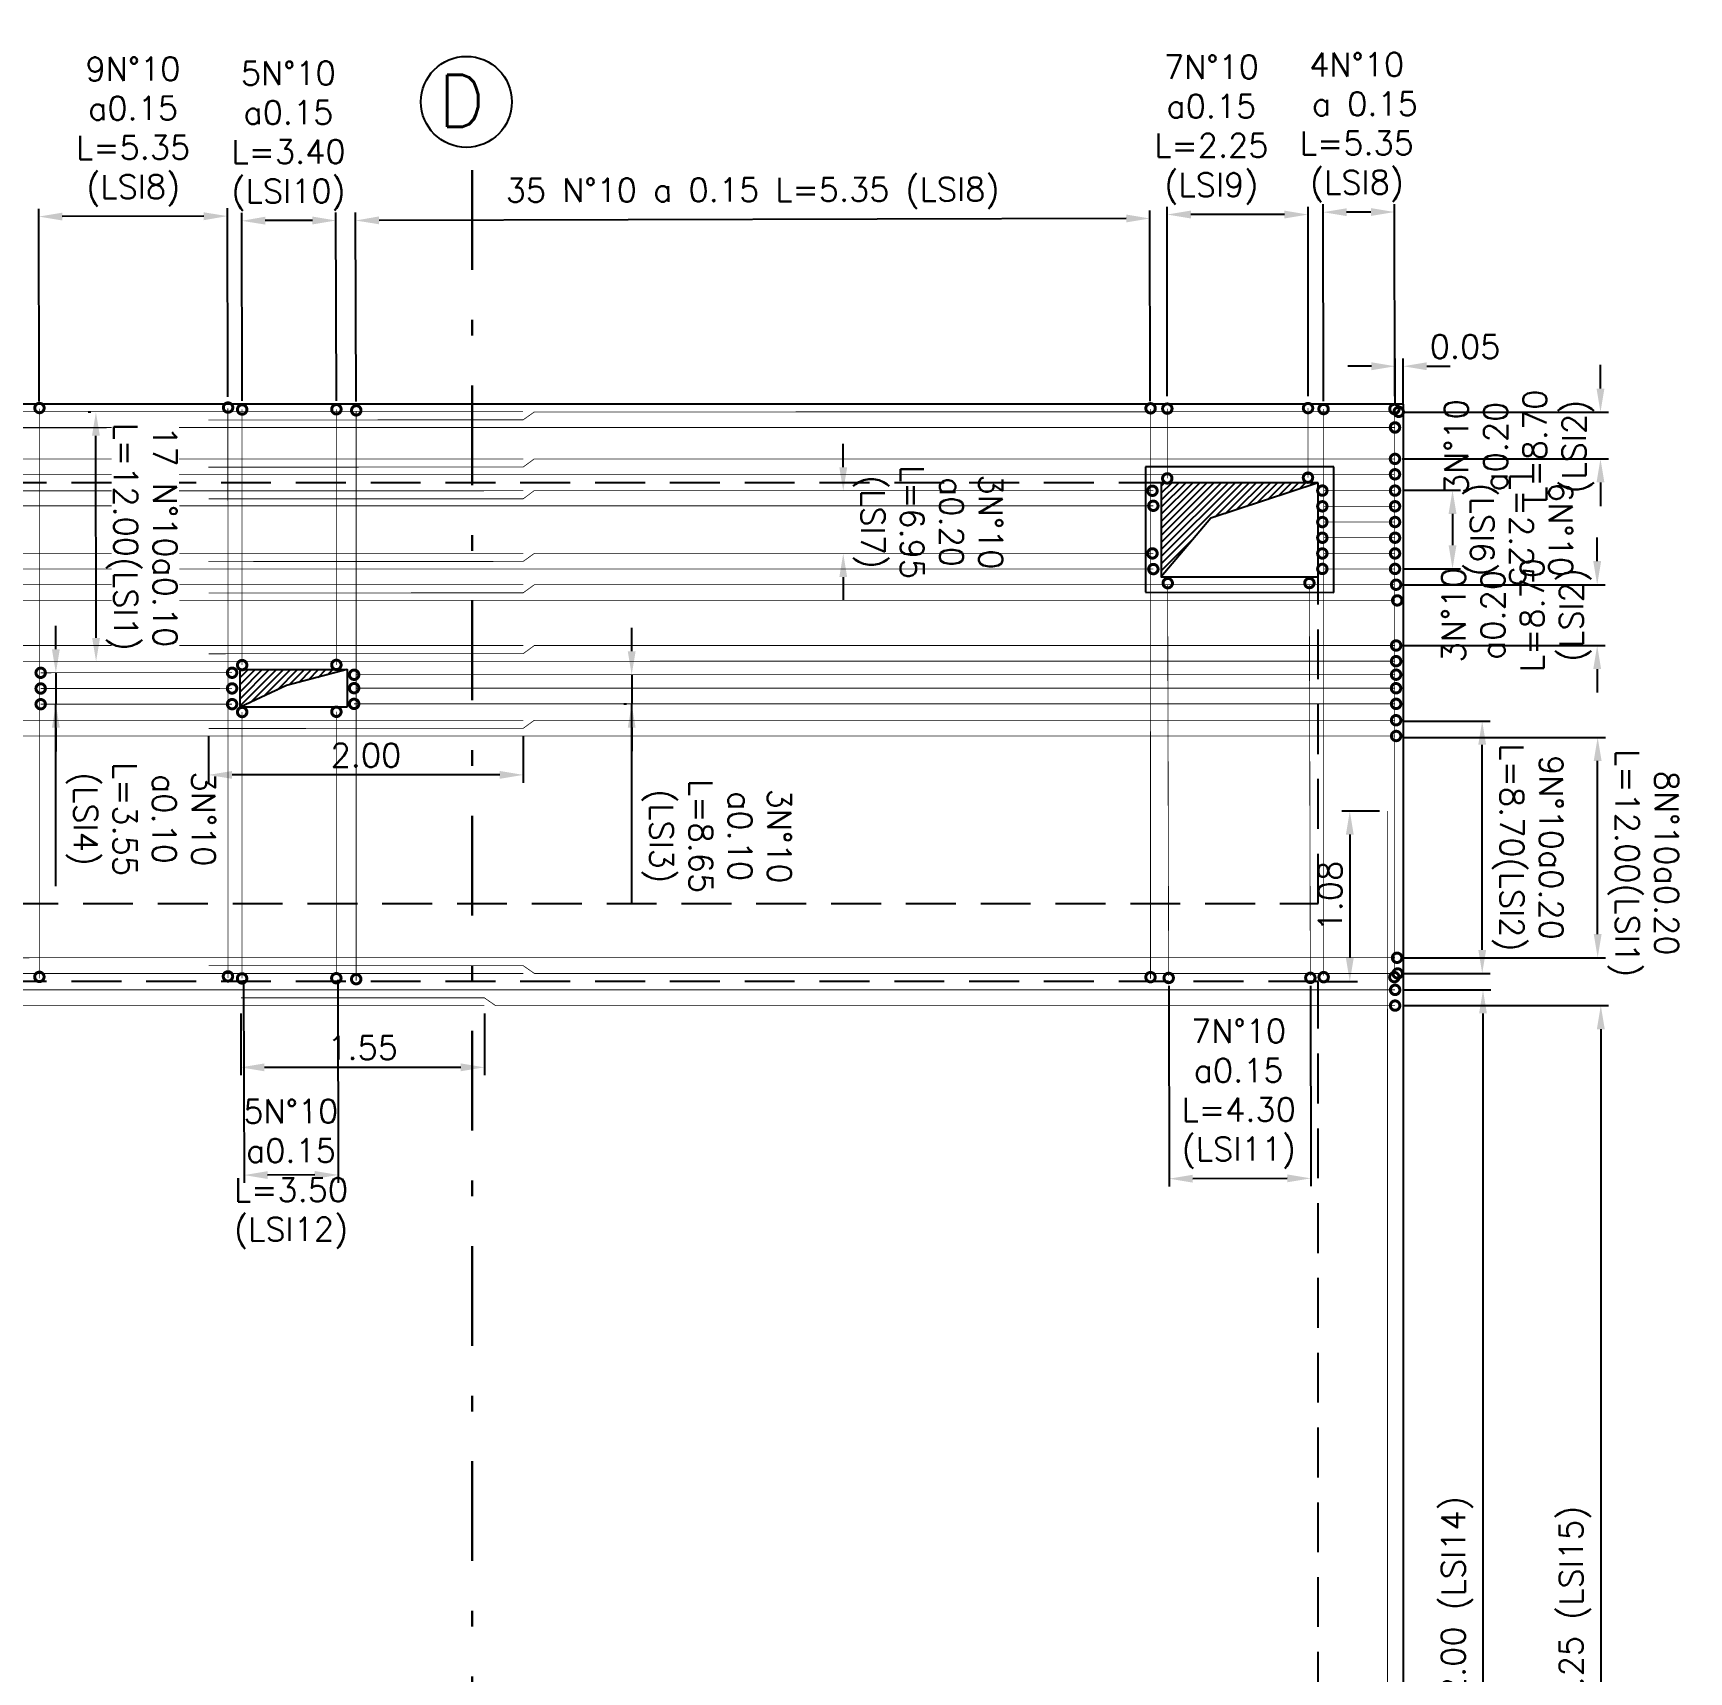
# Model space of a CAD drawing. Header units: metres. Extents: x 1080594 to 1081411, y 976871 to 977162.
# Drawn here: x 1081007.19 to 1081017.73, y 977039.94 to 977050.37 of the extents above; entities that cross this region are included whole.
import ezdxf

# ---------------------------------------------------------------- set-up
doc = ezdxf.new("R2010")
doc.units = ezdxf.units.M
doc.header["$LTSCALE"] = 25.4
for name, pattern in [('DASHDOT', [1, 0.5, -0.25, 0, -0.25]), ('DASHED2', [0.375, 0.25, -0.125]), ('HIDDEN', [0.375, 0.25, -0.125])]:
    doc.linetypes.add(name, pattern=pattern)
for name, color, linetype in [('CIRCULOCONTRAP', 130, 'Continuous'), ('CONTRAPESO', 3, 'Continuous'), ('DIMCONTRAPESO', 1, 'Continuous'), ('PROY', 9, 'HIDDEN'), ('PROYECC', 251, 'HIDDEN'), ('R175COTR', 7, 'Continuous'), ('REF', 6, 'Continuous'), ('REF H', 6, 'Continuous')]:
    doc.layers.add(name, color=color, linetype=linetype)
doc.layers.add('COTA', color=1, linetype='Continuous', lineweight=30)
doc.layers.add('EJECONTRAPESO', color=41, linetype='DASHDOT', lineweight=30)
doc.styles.add('romans', font='romans.shx')
doc.dimstyles.new('Copy 75', dxfattribs={"dimtxt": 0.15, "dimasz": 0.15, "dimexe": 0.05, "dimexo": 0.05, "dimgap": 0.05, "dimtad": 1, "dimzin": 0, "dimdsep": 46, "dimtxsty": 'romans', "dimcen": 0.002, "dimclrd": 1, "dimclre": 1, "dimclrt": 3, "dimadec": 4, "dimazin": 0, "dimtfac": 1, "dimtofl": 0, "dimtmove": 1, "dimatfit": 3, "dimfxl": 1, "dimtolj": 1, "dimtzin": 0, "dimarcsym": 1})

# ---------------------------------------------------------------- blocks, each defined once
blk = doc.blocks.new('*D1448')
at = {"layer": 'Defpoints', "color": 0, "transparency": 16777216}
for p in [(1081015.872, 977044.18), (1081015.864, 977034.668), (1081017.172, 977034.668)]:
    blk.add_point(p, dxfattribs=at)
at = {"layer": 'DIMCONTRAPESO', "color": 1, "lineweight": -2, "transparency": 16777216}
for p, q in [((1081015.922, 977044.18), (1081017.222, 977044.18)), ((1081017.172, 977044.03), (1081017.172, 977034.818)), ((1081015.914, 977034.668), (1081017.222, 977034.668))]:
    blk.add_line(p, q, dxfattribs=at)
at = {"layer": 'DIMCONTRAPESO', "color": 1, "transparency": 16777216}
for points in [[(1081017.147, 977044.03), (1081017.197, 977044.03), (1081017.172, 977044.18)], [(1081017.147, 977034.818), (1081017.197, 977034.818), (1081017.172, 977034.668)]]:
    blk.add_solid(points, dxfattribs=at)
at = {"layer": 'DIMCONTRAPESO', "color": 3, "transparency": 16777216, "insert": (1081017.008, 977039.424), "char_height": 0.15, "attachment_point": 5, "rotation": 90, "style": 'romans'}
blk.add_mtext('\\A1;33 N°8 a 0.30 L=8.25 (LSI15)', dxfattribs=at)
blk = doc.blocks.new('*D1578')
at = {"layer": 'Defpoints', "color": 0, "transparency": 16777216}
for p in [(1081015.862, 977044.28), (1081015.864, 977034.559), (1081016.422, 977034.559)]:
    blk.add_point(p, dxfattribs=at)
at = {"layer": 'DIMCONTRAPESO', "color": 1, "lineweight": -2, "transparency": 16777216}
for p, q in [((1081015.912, 977044.28), (1081016.472, 977044.28)), ((1081016.422, 977044.13), (1081016.422, 977034.709)), ((1081015.914, 977034.559), (1081016.472, 977034.559))]:
    blk.add_line(p, q, dxfattribs=at)
at = {"layer": 'DIMCONTRAPESO', "color": 1, "transparency": 16777216}
for points in [[(1081016.397, 977044.13), (1081016.447, 977044.13), (1081016.422, 977044.28)], [(1081016.397, 977034.709), (1081016.447, 977034.709), (1081016.422, 977034.559)]]:
    blk.add_solid(points, dxfattribs=at)
at = {"layer": 'DIMCONTRAPESO', "color": 3, "transparency": 16777216, "insert": (1081016.258, 977039.42), "char_height": 0.15, "attachment_point": 5, "rotation": 90, "style": 'romans'}
blk.add_mtext('\\A1;34 N°8 a 0.30 L=12.00 (LSI14)', dxfattribs=at)
blk = doc.blocks.new('*D1489')
at = {"layer": 'Defpoints', "color": 0, "transparency": 16777216}
for p in [(1081015.914, 977048.251), (1081015.862, 977047.961), (1081015.914, 977047.961)]:
    blk.add_point(p, dxfattribs=at)
at = {"layer": 'DIMCONTRAPESO', "color": 1, "lineweight": -2, "transparency": 16777216}
for p, q in [((1081015.712, 977048.251), (1081015.562, 977048.251)), ((1081015.862, 977048.011), (1081015.862, 977048.301)), ((1081015.914, 977048.011), (1081015.914, 977048.301)), ((1081016.064, 977048.251), (1081016.214, 977048.251))]:
    blk.add_line(p, q, dxfattribs=at)
at = {"layer": 'DIMCONTRAPESO', "color": 1, "transparency": 16777216}
for points in [[(1081015.712, 977048.276), (1081015.712, 977048.226), (1081015.862, 977048.251)], [(1081016.064, 977048.276), (1081016.064, 977048.226), (1081015.914, 977048.251)]]:
    blk.add_solid(points, dxfattribs=at)
at = {"layer": 'DIMCONTRAPESO', "color": 3, "transparency": 16777216, "insert": (1081016.308, 977048.376), "char_height": 0.15, "attachment_point": 5, "rotation": 0.0132, "style": 'romans'}
blk.add_mtext('\\A1;0.05', dxfattribs=at)
blk = doc.blocks.new('*D1490')
at = {"layer": 'Defpoints', "color": 0, "transparency": 16777216}
for p in [(1081015.862, 977045.887), (1081017.152, 977045.888), (1081015.862, 977044.485)]:
    blk.add_point(p, dxfattribs=at)
at = {"layer": 'DIMCONTRAPESO', "color": 1, "lineweight": -2, "transparency": 16777216}
for p, q in [((1081015.912, 977045.887), (1081017.202, 977045.888)), ((1081017.152, 977044.635), (1081017.152, 977045.738)), ((1081015.912, 977044.485), (1081017.202, 977044.485))]:
    blk.add_line(p, q, dxfattribs=at)
at = {"layer": 'DIMCONTRAPESO', "color": 1, "transparency": 16777216}
for points in [[(1081017.177, 977045.738), (1081017.127, 977045.738), (1081017.152, 977045.888)], [(1081017.177, 977044.635), (1081017.127, 977044.635), (1081017.152, 977044.485)]]:
    blk.add_solid(points, dxfattribs=at)
at = {"layer": 'DIMCONTRAPESO', "color": 3, "transparency": 16777216, "insert": (1081017.441, 977045.087), "char_height": 0.15, "attachment_point": 5, "rotation": 270.0132, "style": 'romans'}
blk.add_mtext('\\A1;8N°10a0.20\\PL=12.00(LSI1)', dxfattribs=at)
blk = doc.blocks.new('*D1491')
at = {"layer": 'Defpoints', "color": 0, "transparency": 16777216}
for p in [(1081015.862, 977047.461), (1081015.862, 977046.961), (1081016.228, 977046.961)]:
    blk.add_point(p, dxfattribs=at)
at = {"layer": 'DIMCONTRAPESO', "color": 1, "lineweight": -2, "transparency": 16777216}
for p, q in [((1081015.912, 977047.461), (1081016.278, 977047.461)), ((1081016.228, 977047.311), (1081016.228, 977047.111)), ((1081015.912, 977046.961), (1081016.278, 977046.961))]:
    blk.add_line(p, q, dxfattribs=at)
at = {"layer": 'DIMCONTRAPESO', "color": 1, "transparency": 16777216}
for points in [[(1081016.253, 977047.311), (1081016.203, 977047.311), (1081016.228, 977047.461)], [(1081016.253, 977047.111), (1081016.203, 977047.111), (1081016.228, 977046.961)]]:
    blk.add_solid(points, dxfattribs=at)
at = {"layer": 'DIMCONTRAPESO', "color": 3, "transparency": 16777216, "insert": (1081016.642, 977047.211), "char_height": 0.15, "attachment_point": 5, "rotation": 270.0132, "style": 'romans'}
blk.add_mtext('\\A1;6N°10\\PL=2.25\\P(LSI6)', dxfattribs=at)
blk = doc.blocks.new('*D1492')
at = {"layer": 'Defpoints', "color": 0, "transparency": 16777216}
for p in [(1081015.862, 977045.991), (1081016.417, 977045.991), (1081015.862, 977044.385)]:
    blk.add_point(p, dxfattribs=at)
at = {"layer": 'DIMCONTRAPESO', "color": 1, "lineweight": -2, "transparency": 16777216}
for p, q in [((1081015.912, 977045.991), (1081016.467, 977045.991)), ((1081016.417, 977044.535), (1081016.417, 977045.841)), ((1081015.912, 977044.385), (1081016.467, 977044.385))]:
    blk.add_line(p, q, dxfattribs=at)
at = {"layer": 'DIMCONTRAPESO', "color": 1, "transparency": 16777216}
for points in [[(1081016.442, 977045.841), (1081016.392, 977045.841), (1081016.417, 977045.991)], [(1081016.442, 977044.535), (1081016.392, 977044.535), (1081016.417, 977044.385)]]:
    blk.add_solid(points, dxfattribs=at)
at = {"layer": 'DIMCONTRAPESO', "color": 3, "transparency": 16777216, "insert": (1081016.706, 977045.187), "char_height": 0.15, "attachment_point": 5, "rotation": 270.0132, "style": 'romans'}
blk.add_mtext('\\A1;9N°10a0.20\\PL=8.70(LSI2)', dxfattribs=at)
blk = doc.blocks.new('*D1493')
at = {"layer": 'Defpoints', "color": 0, "transparency": 16777216}
for p in [(1081012.349, 977047.458), (1081012.349, 977047.059), (1081012.35, 977047.059)]:
    blk.add_point(p, dxfattribs=at)
at = {"layer": 'DIMCONTRAPESO', "color": 1, "lineweight": -2, "transparency": 16777216}
for p, q in [((1081012.349, 977047.608), (1081012.349, 977047.758)), ((1081012.3, 977047.059), (1081012.299, 977047.059)), ((1081012.349, 977046.909), (1081012.349, 977046.759))]:
    blk.add_line(p, q, dxfattribs=at)
at = {"layer": 'DIMCONTRAPESO', "color": 1, "transparency": 16777216}
for points in [[(1081012.374, 977047.608), (1081012.324, 977047.608), (1081012.349, 977047.458)], [(1081012.374, 977046.909), (1081012.324, 977046.909), (1081012.349, 977047.059)]]:
    blk.add_solid(points, dxfattribs=at)
at = {"layer": 'DIMCONTRAPESO', "color": 3, "transparency": 16777216, "insert": (1081012.888, 977047.259), "char_height": 0.15, "attachment_point": 5, "rotation": 270.0132, "style": 'romans'}
blk.add_mtext('\\A1;3N°10\\Pa0.20\\PL=6.95\\P(LSI7)', dxfattribs=at)
blk = doc.blocks.new('*D1494')
at = {"layer": 'Defpoints', "color": 0, "transparency": 16777216}
for p in [(1081011.002, 977046.286), (1081011.002, 977046.1), (1081011.018, 977046.1)]:
    blk.add_point(p, dxfattribs=at)
at = {"layer": 'DIMCONTRAPESO', "color": 1, "lineweight": -2, "transparency": 16777216}
for p, q in [((1081011.002, 977046.436), (1081011.002, 977046.586)), ((1081011.002, 977046.286), (1081011.002, 977046.1)), ((1081010.968, 977046.1), (1081010.952, 977046.1)), ((1081011.003, 977044.83), (1081011.002, 977046.1)), ((1081011.002, 977045.95), (1081011.002, 977045.8))]:
    blk.add_line(p, q, dxfattribs=at)
at = {"layer": 'DIMCONTRAPESO', "color": 1, "transparency": 16777216}
for points in [[(1081011.027, 977046.436), (1081010.977, 977046.436), (1081011.002, 977046.286)], [(1081011.027, 977045.95), (1081010.977, 977045.95), (1081011.002, 977046.1)]]:
    blk.add_solid(points, dxfattribs=at)
at = {"layer": 'DIMCONTRAPESO', "color": 3, "transparency": 16777216, "insert": (1081011.542, 977045.259), "char_height": 0.15, "attachment_point": 5, "rotation": 270.0132, "style": 'romans'}
blk.add_mtext('\\A1;3N°10\\Pa0.10\\PL=8.65\\P(LSI3)', dxfattribs=at)
blk = doc.blocks.new('*D1498')
at = {"layer": 'Defpoints', "color": 0, "transparency": 16777216}
for p in [(1081009.244, 977049.179), (1081009.247, 977047.976), (1081014.304, 977047.979)]:
    blk.add_point(p, dxfattribs=at)
at = {"layer": 'DIMCONTRAPESO', "color": 1, "lineweight": -2, "transparency": 16777216}
for p, q in [((1081009.247, 977048.026), (1081009.244, 977049.229)), ((1081014.151, 977049.192), (1081009.394, 977049.18)), ((1081014.304, 977048.029), (1081014.301, 977049.242))]:
    blk.add_line(p, q, dxfattribs=at)
at = {"layer": 'DIMCONTRAPESO', "color": 1, "transparency": 16777216}
for points in [[(1081009.394, 977049.205), (1081009.394, 977049.155), (1081009.244, 977049.179)], [(1081014.151, 977049.217), (1081014.151, 977049.167), (1081014.301, 977049.192)]]:
    blk.add_solid(points, dxfattribs=at)
at = {"layer": 'DIMCONTRAPESO', "color": 3, "transparency": 16777216, "insert": (1081011.772, 977049.35), "char_height": 0.15, "attachment_point": 5, "rotation": 0.1468, "style": 'romans'}
blk.add_mtext('\\A1;35 N°10 a 0.15 L=5.35 (LSI8)', dxfattribs=at)
blk = doc.blocks.new('*D1499')
at = {"layer": 'Defpoints', "color": 0, "transparency": 16777216}
for p in [(1081007.227, 977049.204), (1081008.431, 977048.007), (1081007.23, 977047.976)]:
    blk.add_point(p, dxfattribs=at)
at = {"layer": 'DIMCONTRAPESO', "color": 1, "lineweight": -2, "transparency": 16777216}
for p, q in [((1081007.23, 977048.026), (1081007.227, 977049.254)), ((1081008.278, 977049.206), (1081007.377, 977049.204)), ((1081008.431, 977048.057), (1081008.428, 977049.257))]:
    blk.add_line(p, q, dxfattribs=at)
at = {"layer": 'DIMCONTRAPESO', "color": 1, "transparency": 16777216}
for points in [[(1081007.377, 977049.229), (1081007.377, 977049.179), (1081007.227, 977049.204)], [(1081008.278, 977049.231), (1081008.278, 977049.181), (1081008.428, 977049.207)]]:
    blk.add_solid(points, dxfattribs=at)
at = {"layer": 'DIMCONTRAPESO', "color": 3, "transparency": 16777216, "insert": (1081007.828, 977049.744), "char_height": 0.15, "attachment_point": 5, "rotation": 0.1468, "style": 'romans'}
blk.add_mtext('\\A1;9N°10\\Pa0.15\\PL=5.35\\P(LSI8)', dxfattribs=at)
blk = doc.blocks.new('*D1500')
at = {"layer": 'Defpoints', "color": 0, "transparency": 16777216}
for p in [(1081015.404, 977049.232), (1081015.862, 977048.01), (1081015.407, 977047.978)]:
    blk.add_point(p, dxfattribs=at)
at = {"layer": 'DIMCONTRAPESO', "color": 1, "lineweight": -2, "transparency": 16777216}
for p, q in [((1081015.407, 977048.028), (1081015.404, 977049.282)), ((1081015.861, 977048.06), (1081015.858, 977049.283)), ((1081015.708, 977049.233), (1081015.554, 977049.232))]:
    blk.add_line(p, q, dxfattribs=at)
at = {"layer": 'DIMCONTRAPESO', "color": 1, "transparency": 16777216}
for points in [[(1081015.554, 977049.257), (1081015.554, 977049.207), (1081015.404, 977049.232)], [(1081015.708, 977049.258), (1081015.709, 977049.208), (1081015.858, 977049.233)]]:
    blk.add_solid(points, dxfattribs=at)
at = {"layer": 'DIMCONTRAPESO', "color": 3, "transparency": 16777216, "insert": (1081015.619, 977049.772), "char_height": 0.15, "attachment_point": 5, "rotation": 0.1468, "style": 'romans'}
blk.add_mtext('\\A1;4N°10\\P a 0.15\\PL=5.35\\P(LSI8)', dxfattribs=at)
blk = doc.blocks.new('*D1501')
at = {"layer": 'Defpoints', "color": 0, "transparency": 16777216}
for p in [(1081008.519, 977049.177), (1081008.522, 977047.98), (1081009.122, 977047.981)]:
    blk.add_point(p, dxfattribs=at)
at = {"layer": 'DIMCONTRAPESO', "color": 1, "lineweight": -2, "transparency": 16777216}
for p, q in [((1081008.522, 977048.03), (1081008.519, 977049.227)), ((1081008.969, 977049.179), (1081008.669, 977049.178)), ((1081009.122, 977048.031), (1081009.119, 977049.229))]:
    blk.add_line(p, q, dxfattribs=at)
at = {"layer": 'DIMCONTRAPESO', "color": 1, "transparency": 16777216}
for points in [[(1081008.669, 977049.203), (1081008.669, 977049.153), (1081008.519, 977049.177)], [(1081008.969, 977049.204), (1081008.969, 977049.154), (1081009.119, 977049.179)]]:
    blk.add_solid(points, dxfattribs=at)
at = {"layer": 'DIMCONTRAPESO', "color": 3, "transparency": 16777216, "insert": (1081008.817, 977049.717), "char_height": 0.15, "attachment_point": 5, "rotation": 0.1468, "style": 'romans'}
blk.add_mtext('\\A1;5N°10\\Pa0.15\\PL=3.40\\P(LSI10)', dxfattribs=at)
blk = doc.blocks.new('*D1502')
at = {"layer": 'Defpoints', "color": 0, "transparency": 16777216}
for p in [(1081008.531, 977044.393), (1081009.131, 977044.395), (1081008.534, 977043.101)]:
    blk.add_point(p, dxfattribs=at)
at = {"layer": 'DIMCONTRAPESO', "color": 1, "lineweight": -2, "transparency": 16777216}
for p, q in [((1081008.531, 977044.343), (1081008.534, 977043.051)), ((1081009.131, 977044.345), (1081009.134, 977043.052)), ((1081008.984, 977043.102), (1081008.684, 977043.101))]:
    blk.add_line(p, q, dxfattribs=at)
at = {"layer": 'DIMCONTRAPESO', "color": 1, "transparency": 16777216}
for points in [[(1081008.684, 977043.126), (1081008.684, 977043.076), (1081008.534, 977043.101)], [(1081008.984, 977043.127), (1081008.984, 977043.077), (1081009.134, 977043.102)]]:
    blk.add_solid(points, dxfattribs=at)
at = {"layer": 'DIMCONTRAPESO', "color": 3, "transparency": 16777216, "insert": (1081008.833, 977043.107), "char_height": 0.15, "attachment_point": 5, "rotation": 0.1468, "style": 'romans'}
blk.add_mtext('\\A1;5N°10\\Pa0.15\\PL=3.50\\P(LSI12)', dxfattribs=at)
blk = doc.blocks.new('*D1503')
at = {"layer": 'Defpoints', "color": 0, "transparency": 16777216}
for p in [(1081014.421, 977044.356), (1081015.323, 977044.357), (1081014.424, 977043.078)]:
    blk.add_point(p, dxfattribs=at)
at = {"layer": 'DIMCONTRAPESO', "color": 1, "lineweight": -2, "transparency": 16777216}
for p, q in [((1081014.421, 977044.306), (1081014.424, 977043.028)), ((1081015.323, 977044.307), (1081015.326, 977043.03)), ((1081015.176, 977043.08), (1081014.574, 977043.078))]:
    blk.add_line(p, q, dxfattribs=at)
at = {"layer": 'DIMCONTRAPESO', "color": 1, "transparency": 16777216}
for points in [[(1081014.574, 977043.103), (1081014.574, 977043.053), (1081014.424, 977043.078)], [(1081015.176, 977043.105), (1081015.176, 977043.055), (1081015.326, 977043.08)]]:
    blk.add_solid(points, dxfattribs=at)
at = {"layer": 'DIMCONTRAPESO', "color": 3, "transparency": 16777216, "insert": (1081014.867, 977043.618), "char_height": 0.15, "attachment_point": 5, "rotation": 0.1468, "style": 'romans'}
blk.add_mtext('\\A1;7N°10\\Pa0.15\\PL=4.30\\P(LSI11)', dxfattribs=at)
blk = doc.blocks.new('*D1504')
at = {"layer": 'Defpoints', "color": 0, "transparency": 16777216}
for p in [(1081008.308, 977045.945), (1081010.312, 977045.946), (1081008.308, 977045.649)]:
    blk.add_point(p, dxfattribs=at)
at = {"layer": 'DIMCONTRAPESO', "color": 1, "lineweight": -2, "transparency": 16777216}
for p, q in [((1081008.308, 977045.895), (1081008.308, 977045.599)), ((1081010.312, 977045.896), (1081010.312, 977045.599)), ((1081010.162, 977045.649), (1081008.458, 977045.649))]:
    blk.add_line(p, q, dxfattribs=at)
at = {"layer": 'DIMCONTRAPESO', "color": 1, "transparency": 16777216}
for points in [[(1081008.458, 977045.674), (1081008.458, 977045.624), (1081008.308, 977045.649)], [(1081010.162, 977045.674), (1081010.162, 977045.624), (1081010.312, 977045.649)]]:
    blk.add_solid(points, dxfattribs=at)
at = {"layer": 'DIMCONTRAPESO', "color": 3, "transparency": 16777216, "insert": (1081009.31, 977045.774), "char_height": 0.15, "attachment_point": 5, "rotation": 0.0132, "style": 'romans'}
blk.add_mtext('\\A1;2.00', dxfattribs=at)
blk = doc.blocks.new('*D1505')
at = {"layer": 'Defpoints', "color": 0, "transparency": 16777216}
for p in [(1081007.336, 977046.299), (1081007.336, 977046.099), (1081007.336, 977046.099)]:
    blk.add_point(p, dxfattribs=at)
at = {"layer": 'DIMCONTRAPESO', "color": 1, "lineweight": -2, "transparency": 16777216}
for p, q in [((1081007.336, 977046.449), (1081007.336, 977046.599)), ((1081007.336, 977046.299), (1081007.336, 977046.099)), ((1081007.336, 977044.94), (1081007.336, 977046.099)), ((1081007.336, 977045.949), (1081007.336, 977045.799))]:
    blk.add_line(p, q, dxfattribs=at)
at = {"layer": 'DIMCONTRAPESO', "color": 1, "transparency": 16777216}
for points in [[(1081007.361, 977046.449), (1081007.311, 977046.449), (1081007.336, 977046.299)], [(1081007.361, 977045.949), (1081007.311, 977045.949), (1081007.336, 977046.099)]]:
    blk.add_solid(points, dxfattribs=at)
at = {"layer": 'DIMCONTRAPESO', "color": 3, "transparency": 16777216, "insert": (1081007.876, 977045.368), "char_height": 0.15, "attachment_point": 5, "rotation": 270.0132, "style": 'romans'}
blk.add_mtext('\\A1;3N°10\\Pa0.10\\PL=3.55\\P(LSI4)', dxfattribs=at)
blk = doc.blocks.new('*D1510')
at = {"layer": 'Defpoints', "color": 0, "transparency": 16777216}
for p in [(1081007.591, 977047.958), (1081007.592, 977046.371)]:
    blk.add_point(p, dxfattribs=at)
at = {"layer": 'DIMCONTRAPESO', "color": 1, "lineweight": -2, "transparency": 16777216}
for p, q in [((1081007.559, 977047.958), (1081007.541, 977047.958)), ((1081007.592, 977046.521), (1081007.591, 977047.808))]:
    blk.add_line(p, q, dxfattribs=at)
at = {"layer": 'DIMCONTRAPESO', "color": 3, "transparency": 16777216, "insert": (1081007.881, 977047.165), "char_height": 0.15, "attachment_point": 5, "rotation": 270.0132, "style": 'romans', "bg_fill": 3, "box_fill_scale": 1.1, "bg_fill_color": 256, "bg_fill_true_color": 13158600, "bg_fill_transparency": 0}
blk.add_mtext('\\A1;17 N°10a0.10\\PL=12.00(LSI1)', dxfattribs=at)
at = {"layer": 'Defpoints', "color": 0, "transparency": 16777216}
blk.add_point((1081007.609, 977047.958), dxfattribs=at)
at = {"layer": 'DIMCONTRAPESO', "color": 1, "transparency": 16777216}
for points in [[(1081007.616, 977047.808), (1081007.566, 977047.808), (1081007.591, 977047.958)], [(1081007.617, 977046.521), (1081007.567, 977046.521), (1081007.592, 977046.371)]]:
    blk.add_solid(points, dxfattribs=at)
blk = doc.blocks.new('*D1584')
at = {"layer": 'COTA', "color": 1, "lineweight": -2, "transparency": 16777216}
for p, q in [((1081008.514, 977044.129), (1081008.514, 977043.737)), ((1081010.064, 977044.13), (1081010.064, 977043.737)), ((1081009.914, 977043.787), (1081008.664, 977043.787))]:
    blk.add_line(p, q, dxfattribs=at)
at = {"layer": 'COTA', "color": 1, "transparency": 16777216}
for points in [[(1081008.664, 977043.812), (1081008.664, 977043.762), (1081008.514, 977043.787)], [(1081009.914, 977043.812), (1081009.914, 977043.762), (1081010.064, 977043.787)]]:
    blk.add_solid(points, dxfattribs=at)
at = {"layer": 'Defpoints', "color": 0, "transparency": 16777216}
for p in [(1081008.514, 977044.179), (1081010.064, 977044.18), (1081008.514, 977043.787)]:
    blk.add_point(p, dxfattribs=at)
at = {"layer": 'COTA', "color": 3, "transparency": 16777216, "insert": (1081009.289, 977043.912), "char_height": 0.15, "attachment_point": 5, "style": 'romans'}
blk.add_mtext('\\A1;1.55', dxfattribs=at)
blk = doc.blocks.new('*D1585')
at = {"layer": 'COTA', "color": 1, "lineweight": -2, "transparency": 16777216}
for p, q in [((1081015.764, 977045.419), (1081015.524, 977045.419)), ((1081015.574, 977045.269), (1081015.574, 977044.484)), ((1081015.423, 977044.334), (1081015.624, 977044.334))]:
    blk.add_line(p, q, dxfattribs=at)
at = {"layer": 'COTA', "color": 1, "transparency": 16777216}
for points in [[(1081015.549, 977045.269), (1081015.599, 977045.269), (1081015.574, 977045.419)], [(1081015.549, 977044.484), (1081015.599, 977044.484), (1081015.574, 977044.334)]]:
    blk.add_solid(points, dxfattribs=at)
at = {"layer": 'Defpoints', "color": 0, "transparency": 16777216}
for p in [(1081015.814, 977045.419), (1081015.373, 977044.334), (1081015.574, 977044.334)]:
    blk.add_point(p, dxfattribs=at)
at = {"layer": 'COTA', "color": 3, "transparency": 16777216, "insert": (1081015.449, 977044.877), "char_height": 0.15, "attachment_point": 5, "rotation": 90, "style": 'romans'}
blk.add_mtext('\\A1;1.08', dxfattribs=at)
blk = doc.blocks.new('*D1524')
at = {"layer": 'Defpoints', "color": 0, "transparency": 16777216}
for p in [(1081015.859, 977046.86), (1081017.149, 977046.86), (1081015.859, 977046.473)]:
    blk.add_point(p, dxfattribs=at)
at = {"layer": 'DIMCONTRAPESO', "color": 1, "lineweight": -2, "transparency": 16777216}
for p, q in [((1081017.149, 977047.01), (1081017.149, 977047.16)), ((1081015.909, 977046.86), (1081017.199, 977046.86)), ((1081015.909, 977046.473), (1081017.199, 977046.473)), ((1081017.149, 977046.323), (1081017.149, 977046.173))]:
    blk.add_line(p, q, dxfattribs=at)
at = {"layer": 'DIMCONTRAPESO', "color": 1, "transparency": 16777216}
for points in [[(1081017.124, 977047.01), (1081017.174, 977047.01), (1081017.149, 977046.86)], [(1081017.124, 977046.323), (1081017.174, 977046.323), (1081017.149, 977046.473)]]:
    blk.add_solid(points, dxfattribs=at)
at = {"layer": 'DIMCONTRAPESO', "color": 3, "transparency": 16777216, "insert": (1081016.635, 977046.667), "char_height": 0.15, "attachment_point": 5, "rotation": 90, "style": 'romans'}
blk.add_mtext('\\A1;3N°10\\Pa0.20\\PL=8.70\\P(LSI2)', dxfattribs=at)
blk = doc.blocks.new('*D1525')
at = {"layer": 'Defpoints', "color": 0, "transparency": 16777216}
for p in [(1081015.858, 977047.959), (1081017.17, 977047.959), (1081015.858, 977047.661)]:
    blk.add_point(p, dxfattribs=at)
at = {"layer": 'DIMCONTRAPESO', "color": 1, "lineweight": -2, "transparency": 16777216}
for p, q in [((1081017.17, 977048.109), (1081017.17, 977048.259)), ((1081015.908, 977047.959), (1081017.22, 977047.959)), ((1081015.908, 977047.661), (1081017.22, 977047.661)), ((1081017.17, 977047.511), (1081017.17, 977047.361))]:
    blk.add_line(p, q, dxfattribs=at)
at = {"layer": 'DIMCONTRAPESO', "color": 1, "transparency": 16777216}
for points in [[(1081017.145, 977048.109), (1081017.195, 977048.109), (1081017.17, 977047.959)], [(1081017.145, 977047.511), (1081017.195, 977047.511), (1081017.17, 977047.661)]]:
    blk.add_solid(points, dxfattribs=at)
at = {"layer": 'DIMCONTRAPESO', "color": 3, "transparency": 16777216, "insert": (1081016.652, 977047.739), "char_height": 0.15, "attachment_point": 5, "rotation": 90, "style": 'romans'}
blk.add_mtext('\\A1;3N°10\\Pa0.20\\PL=8.70\\P(LSI2)', dxfattribs=at)
blk = doc.blocks.new('*D1577')
at = {"layer": 'COTA', "color": 1, "lineweight": -2, "transparency": 16777216}
for p, q in [((1081014.412, 977048.06), (1081014.412, 977049.267)), ((1081015.308, 977048.06), (1081015.308, 977049.267)), ((1081015.158, 977049.217), (1081014.562, 977049.217))]:
    blk.add_line(p, q, dxfattribs=at)
at = {"layer": 'COTA', "color": 1, "transparency": 16777216}
for points in [[(1081014.562, 977049.242), (1081014.562, 977049.192), (1081014.412, 977049.217)], [(1081015.158, 977049.242), (1081015.158, 977049.192), (1081015.308, 977049.217)]]:
    blk.add_solid(points, dxfattribs=at)
at = {"layer": 'Defpoints', "color": 0, "transparency": 16777216}
for p in [(1081014.412, 977049.217), (1081014.412, 977048.01), (1081015.308, 977048.01)]:
    blk.add_point(p, dxfattribs=at)
at = {"layer": 'COTA', "color": 3, "transparency": 16777216, "insert": (1081014.693, 977049.757), "char_height": 0.15, "attachment_point": 5, "style": 'romans'}
blk.add_mtext('\\A1;7N°10\\Pa0.15\\PL=2.25\\P(LSI9)', dxfattribs=at)

msp = doc.modelspace()

# ---------------------------------------------------------------- hatches: boundary and pattern name
at = {"layer": 'DIMCONTRAPESO'}
h = msp.add_hatch(dxfattribs=at)
h.set_pattern_fill('ANSI31', color=9, scale=0.01)
h.set_pattern_definition([(45, (338.321763, 3e-06), (-0.0224506403027, 0.0224506403027), [])])
h.paths.add_polyline_path([(1081015.373048, 977047.509606), (1081014.373182, 977047.509606), (1081014.373182, 977046.909606), (1081014.688973, 977047.283146)])
h = msp.add_hatch(dxfattribs=at)
h.set_pattern_fill('ANSI31', color=9, scale=0.01)
h.set_pattern_definition([(45, (344.475682, -1.190327), (-0.0224506403027, 0.0224506403027), [])])
h.paths.add_polyline_path([(1081008.50949, 977046.319276), (1081009.190811, 977046.319276), (1081008.80438, 977046.217282), (1081008.50949, 977046.079276)])

# ---------------------------------------------------------------- linework, layer by layer
at = {"layer": 'CIRCULOCONTRAP'}
msp.add_circle((1081009.949658, 977049.934356), 0.289667, dxfattribs=at)
at = {"layer": 'CONTRAPESO'}
for points in [[(1081015.915779, 977048.00955), (1080998.913048, 977048.00955), (1080998.913048, 977030.827608), (1081015.915779, 977030.828608)], [(1081015.373048, 977047.509606), (1081014.373182, 977047.509606), (1081014.373182, 977046.909606), (1081015.373048, 977046.909606)], [(1081009.190811, 977046.079276), (1081008.50949, 977046.07955), (1081008.50949, 977046.31955), (1081009.190811, 977046.319276)]]:
    msp.add_lwpolyline(points, close=True, dxfattribs=at)
at = {"layer": 'DIMCONTRAPESO', "color": 2}
for points in [[(1081015.373048, 977047.509606), (1081014.688973, 977047.283146), (1081014.373182, 977046.909606)], [(1081009.190811, 977046.319276), (1081008.80438, 977046.217282), (1081008.50949, 977046.07955)]]:
    msp.add_lwpolyline(points, dxfattribs=at)
at = {"layer": 'EJECONTRAPESO', "ltscale": 0.05}
msp.add_lwpolyline([(1081009.985805, 977049.498915), (1081009.985805, 977030.445989)], dxfattribs=at)
at = {"layer": 'PROY', "color": 252, "linetype": 'DASHED2', "ltscale": 0.05}
msp.add_lwpolyline([(1080999.413048, 977044.829603), (1080999.413048, 977044.829603), (1081015.373048, 977044.829603), (1081015.373048, 977047.509603), (1080999.413048, 977047.509603), (1080999.413048, 977044.829603)], dxfattribs=at)
at = {"layer": 'PROY', "color": 252, "ltscale": 0.05}
msp.add_lwpolyline([(1081015.373048, 977034.508608), (1081015.373048, 977044.334456), (1080999.413048, 977044.334456), (1080999.413048, 977034.508608)], close=True, dxfattribs=at)
at = {"layer": 'PROYECC'}
msp.add_lwpolyline([(1081015.473048, 977047.609606), (1081014.273124, 977047.611609), (1081014.273124, 977046.811609), (1081015.473048, 977046.809606)], close=True, dxfattribs=at)
at = {"layer": 'REF', "ltscale": 0.1, "const_width": 0.06}
for points in [[(1081007.241093, 977047.985016, -1), (1081007.222043, 977047.984967, -1)], [(1081008.441821, 977047.988092, -1), (1081008.422772, 977047.988043, -1)], [(1081008.531478, 977047.975561, -1), (1081008.512428, 977047.975563, -1)], [(1081009.131478, 977047.977045, -1), (1081009.112428, 977047.977046, -1)], [(1081009.258224, 977047.970181, -1), (1081009.239174, 977047.970132, -1)], [(1081014.31514, 977047.983137, -1), (1081014.29609, 977047.983089, -1)], [(1081014.421693, 977047.981044, -1), (1081014.402643, 977047.980996, -1)], [(1081015.317577, 977047.984311, -1), (1081015.298527, 977047.984262, -1)], [(1081015.41653, 977047.978491, -1), (1081015.39748, 977047.978443, -1)], [(1081015.867724, 977047.978734, -1), (1081015.848674, 977047.978685, -1)], [(1081014.421375, 977047.536991, -1), (1081014.402325, 977047.536942, -1)], [(1081015.317259, 977047.54172, -1), (1081015.298209, 977047.541671, -1)], [(1081014.424298, 977046.869824, -1), (1081014.405248, 977046.869776, -1)], [(1081015.326238, 977046.870629, -1), (1081015.307188, 977046.87058, -1)], [(1081008.531406, 977046.348146, -1), (1081008.512356, 977046.348148, -1)], [(1081009.131406, 977046.34963, -1), (1081009.112356, 977046.349631, -1)], [(1081008.531558, 977046.049364, -1), (1081008.512508, 977046.049365, -1)], [(1081009.131558, 977046.050848, -1), (1081009.112508, 977046.050849, -1)], [(1081007.240463, 977044.36321, -1), (1081007.221413, 977044.363161, -1)], [(1081008.441192, 977044.366286, -1), (1081008.422142, 977044.366238, -1)], [(1081008.531073, 977044.353176, -1), (1081008.512023, 977044.353177, -1)], [(1081009.131073, 977044.35466, -1), (1081009.112023, 977044.354661, -1)], [(1081009.257594, 977044.348375, -1), (1081009.238544, 977044.348326, -1)], [(1081014.314511, 977044.361332, -1), (1081014.295461, 977044.361283, -1)], [(1081014.430409, 977044.356105, -1), (1081014.411359, 977044.356056, -1)], [(1081015.332349, 977044.35691, -1), (1081015.313299, 977044.356861, -1)], [(1081015.417099, 977044.361265, -1), (1081015.398049, 977044.361217, -1)], [(1081015.867094, 977044.361332, -1), (1081015.848044, 977044.361283, -1)]]:
    msp.add_lwpolyline(points, format="xyb", close=True, dxfattribs=at)
at = {"layer": 'REF', "ltscale": 0.1, "const_width": 0.005}
for points in [[(1081007.230907, 977044.353447), (1081007.230374, 977047.980412)], [(1081008.431636, 977044.356523), (1081008.431103, 977047.983488)], [(1081008.521348, 977046.348042), (1081008.52142, 977047.9762)], [(1081009.121348, 977046.349526), (1081009.12142, 977047.977684)], [(1081009.248038, 977044.338612), (1081009.247505, 977047.965577)], [(1081014.304955, 977044.351569), (1081014.304422, 977047.978534)], [(1081014.41185, 977047.536966), (1081014.411635, 977047.981018)], [(1081015.307734, 977047.541696), (1081015.307519, 977047.984285)], [(1081015.40754, 977044.370766), (1081015.407005, 977047.978467)], [(1081015.857538, 977044.351569), (1081015.857005, 977047.978534)], [(1081015.410559, 977047.459266), (1081015.861827, 977047.459266)], [(1081015.410559, 977047.359266), (1081015.861827, 977047.359266)], [(1081015.410559, 977047.259266), (1081015.861827, 977047.259266)], [(1081015.410559, 977047.159266), (1081015.861827, 977047.159266)], [(1081015.410559, 977047.059266), (1081015.861827, 977047.059266)], [(1081015.410559, 977046.960636), (1081015.861827, 977046.960636)], [(1081014.420854, 977044.36756), (1081014.4142, 977046.859699)], [(1081015.322794, 977044.368364), (1081015.316141, 977046.859851)], [(1081008.521549, 977044.353177), (1081008.5215, 977046.049247)], [(1081009.121548, 977044.379374), (1081009.1215, 977046.050731)], [(1081015.814414, 977045.41891), (1081015.814028, 977033.41891)]]:
    msp.add_lwpolyline(points, dxfattribs=at)
at = {"layer": 'REF H', "ltscale": 0.1, "const_width": 0.06}
for points in [[(1081015.894753, 977047.960858, -1), (1081015.875703, 977047.960853, -1)], [(1081015.871132, 977047.861659, -1), (1081015.852082, 977047.861655, -1)], [(1081015.871144, 977047.860851, -1), (1081015.852094, 977047.860847, -1)], [(1081015.871211, 977047.661088, -1), (1081015.852161, 977047.661083, -1)], [(1081015.871189, 977047.562935, -1), (1081015.852139, 977047.562931, -1)], [(1081014.327182, 977047.458191, -1), (1081014.308132, 977047.458187, -1)], [(1081015.408681, 977047.45914, -1), (1081015.389631, 977047.459136, -1)], [(1081015.871407, 977047.459269, -1), (1081015.852357, 977047.459264, -1)], [(1081014.332707, 977047.362456, -1), (1081014.313657, 977047.362452, -1)], [(1081015.408681, 977047.35914, -1), (1081015.389631, 977047.359136, -1)], [(1081015.871407, 977047.359269, -1), (1081015.852357, 977047.359264, -1)], [(1081015.408681, 977047.25914, -1), (1081015.389631, 977047.259136, -1)], [(1081015.871407, 977047.259269, -1), (1081015.852357, 977047.259264, -1)], [(1081015.408681, 977047.15914, -1), (1081015.389631, 977047.159136, -1)], [(1081015.871407, 977047.159269, -1), (1081015.852357, 977047.159264, -1)], [(1081014.327182, 977047.059472, -1), (1081014.308132, 977047.059468, -1)], [(1081015.408681, 977047.05914, -1), (1081015.389631, 977047.059136, -1)], [(1081015.871407, 977047.059269, -1), (1081015.852357, 977047.059264, -1)], [(1081014.332735, 977046.959561, -1), (1081014.313685, 977046.959556, -1)], [(1081015.408681, 977046.96051, -1), (1081015.389631, 977046.960505, -1)], [(1081015.871407, 977046.960638, -1), (1081015.852357, 977046.960634, -1)], [(1081015.878465, 977046.860035, -1), (1081015.859415, 977046.860031, -1)], [(1081015.885502, 977046.760035, -1), (1081015.866452, 977046.760031, -1)], [(1081015.878241, 977046.472976, -1), (1081015.859191, 977046.472971, -1)], [(1081007.248801, 977046.29929, 1), (1081007.229751, 977046.299286, 1)], [(1081008.46748, 977046.299572, 1), (1081008.44843, 977046.299567, 1)], [(1081009.24449, 977046.286705, 1), (1081009.22544, 977046.286701, 1)], [(1081015.878213, 977046.287135, -1), (1081015.859163, 977046.28713, -1)], [(1081015.878275, 977046.372976, -1), (1081015.859225, 977046.372971, -1)], [(1081007.248824, 977046.19929, 1), (1081007.229774, 977046.199286, 1)], [(1081008.467503, 977046.199572, 1), (1081008.448453, 977046.199567, 1)], [(1081009.244513, 977046.201219, 1), (1081009.225463, 977046.201215, 1)], [(1081015.877838, 977046.200803, -1), (1081015.858788, 977046.200799, -1)], [(1081007.248847, 977046.09929, 1), (1081007.229797, 977046.099286, 1)], [(1081008.467526, 977046.099572, 1), (1081008.448476, 977046.099567, 1)], [(1081009.244536, 977046.101192, 1), (1081009.225486, 977046.101188, 1)], [(1081015.878276, 977046.101297, -1), (1081015.859226, 977046.101293, -1)], [(1081015.878302, 977045.997161, -1), (1081015.859252, 977045.997157, -1)], [(1081015.878639, 977045.896815, -1), (1081015.859589, 977045.89681, -1)], [(1081015.884436, 977044.484721, 1), (1081015.865386, 977044.484716, 1)], [(1081015.888111, 977044.384721, 1), (1081015.869061, 977044.384716, 1)], [(1081015.871971, 977044.280255, 1), (1081015.852921, 977044.280251, 1)], [(1081015.871995, 977044.180255, 1), (1081015.852945, 977044.180251, 1)]]:
    msp.add_lwpolyline(points, format="xyb", close=True, dxfattribs=at)
at = {"layer": 'REF H', "ltscale": 0.1, "const_width": 0.005}
for points in [[(1081010.311075, 977047.961658), (1080998.961076, 977047.961658)], [(1081008.307497, 977047.908913), (1081010.311075, 977047.909903), (1081010.381956, 977047.959826), (1081015.875737, 977047.961662)], [(1081004.512413, 977047.808036), (1081006.515991, 977047.809027), (1081006.586873, 977047.85895), (1081015.861607, 977047.861657)], [(1081004.512425, 977047.810715), (1081006.516003, 977047.811705), (1081006.586884, 977047.861628), (1081015.861619, 977047.860849)], [(1081010.311145, 977047.661063), (1080998.961323, 977047.661063)], [(1081008.307578, 977047.608349), (1081010.311156, 977047.609339), (1081010.382037, 977047.661063), (1081015.861665, 977047.661093)], [(1081002.87393, 977047.510153), (1081004.877508, 977047.511144), (1081004.948389, 977047.561066), (1081015.857067, 977047.561093)], [(1081010.311191, 977047.458189), (1080998.961191, 977047.455566)], [(1081002.978272, 977047.322316), (1081004.98185, 977047.322316), (1081005.052732, 977047.362454), (1081014.323182, 977047.362454)], [(1081008.308218, 977047.406897), (1081010.311796, 977047.406897), (1081010.380327, 977047.458189), (1081014.323182, 977047.458189)], [(1081010.311283, 977047.05947), (1080998.961284, 977047.05947)], [(1081008.307717, 977047.007289), (1081010.311295, 977047.008279), (1081010.382176, 977047.05947), (1081014.323182, 977047.059486)], [(1081002.973222, 977046.906007), (1081004.9768, 977046.906997), (1081005.047682, 977046.959559), (1081014.32321, 977046.959559)], [(1081010.31133, 977046.859987), (1080998.96133, 977046.859987)], [(1081008.307763, 977046.807289), (1081010.311341, 977046.808279), (1081010.382222, 977046.859987), (1081015.858767, 977046.860032)], [(1081004.512679, 977046.706412), (1081006.516257, 977046.707403), (1081006.587139, 977046.759895), (1081015.861873, 977046.759895)], [(1081010.311419, 977046.472929), (1080998.961419, 977046.472929)], [(1081004.512745, 977046.419353), (1081006.516324, 977046.420343), (1081006.587228, 977046.372704), (1081015.861963, 977046.372974)], [(1081008.307852, 977046.42023), (1081010.311431, 977046.42122), (1081010.382312, 977046.472929), (1081015.86194, 977046.472974)], [(1081008.4579, 977046.299573), (1081007.239221, 977046.299292)], [(1081015.862017, 977046.287133), (1081009.247541, 977046.286811)], [(1081008.457923, 977046.199573), (1081007.239244, 977046.199292)], [(1081008.457946, 977046.099573), (1081007.239267, 977046.099292)], [(1081015.862026, 977046.101295), (1081009.235011, 977046.10119)], [(1081015.862003, 977046.201295), (1081009.247544, 977046.201217)], [(1081010.311333, 977045.997159), (1080998.961333, 977045.997159)], [(1081008.307766, 977045.944562), (1081010.311344, 977045.945552), (1081010.382226, 977045.997159), (1081015.861854, 977045.997159)], [(1081004.512682, 977045.843685), (1081006.516261, 977045.844676), (1081006.587142, 977045.897262), (1081015.861877, 977045.897306)], [(1081004.513181, 977044.533095), (1081006.51676, 977044.533031), (1081006.588296, 977044.484662), (1081015.862399, 977044.484718)], [(1081008.308311, 977044.433972), (1081010.31189, 977044.433907), (1081010.382794, 977044.384662), (1081015.862422, 977044.384718)], [(1081010.311901, 977044.384662), (1080998.961902, 977044.384662)], [(1081004.539312, 977044.328615), (1081006.083795, 977044.328565), (1081006.154506, 977044.280244), (1081015.862446, 977044.280253)], [(1081008.514653, 977044.229435), (1081010.064295, 977044.229385), (1081010.135199, 977044.180234), (1081015.86247, 977044.180253)], [(1081010.064306, 977044.180234), (1080998.961949, 977044.180234)]]:
    msp.add_lwpolyline(points, dxfattribs=at)

# ---------------------------------------------------------------- texts
at = {"layer": 'R175COTR', "insert": (1081010.067269, 977050.106198, 308.056641), "char_height": 0.33, "width": 0.41500103, "attachment_point": 3, "rotation": 0.0000363, "style": 'romans'}
msp.add_mtext('{\\C0;D}', dxfattribs=at)

# ---------------------------------------------------------------- dimensions: what is measured, and where the dimension line sits
at = {"layer": 'COTA', "color": 2}
dim = msp.add_linear_dim(base=(1081014.411765, 977049.217218), p1=(1081015.307596, 977048.00955), p2=(1081014.411765, 977048.00955), angle=180, text='7N°10\\Pa0.15\\PL=2.25\\P(LSI9)', dimstyle='Copy 75', dxfattribs=at)
dim.commit()
dim.dimension.update_dxf_attribs({"geometry": '*D1577', "text_midpoint": (1081014.692758, 977049.217218), "dimtype": 160})
for base, p1, p2, angle, picture, middle in [((1081015.574125, 977044.334456), (1081015.814414, 977045.41891), (1081015.373048, 977044.334456), 90, '*D1585', (1081015.449125, 977044.876683)), ((1081008.514306, 977043.786921), (1081010.064306, 977044.180234), (1081008.514306, 977044.179117), 180, '*D1584', (1081009.289306, 977043.911921))]:
    dim = msp.add_linear_dim(base=base, p1=p1, p2=p2, angle=angle, dimstyle='Copy 75', dxfattribs=at)
    dim.commit()
    dim.dimension.update_dxf_attribs({"geometry": picture, "text_midpoint": middle})
at = {"layer": 'DIMCONTRAPESO', "color": 2}
for base, p1, p2, angle, text, picture, middle in [((1081015.403791, 977049.232072), (1081015.861585, 977048.00955), (1081015.407005, 977047.977647), 180.1467971, '4N°10\\P a 0.15\\PL=5.35\\P(LSI8)', '*D1500', (1081015.620248, 977049.232627)), ((1081007.227189, 977049.203643), (1081008.430991, 977048.007265), (1081007.230333, 977047.976421), 180.1467971, '9N°10\\Pa0.15\\PL=5.35\\P(LSI8)', '*D1499', (1081007.829595, 977049.20507)), ((1081008.518779, 977049.177436), (1081009.121846, 977047.981267), (1081008.521846, 977047.980295), 180.1467971, '5N°10\\Pa0.15\\PL=3.40\\P(LSI10)', '*D1501', (1081008.818778, 977049.178205)), ((1081017.169709, 977047.959026), (1081015.857962, 977047.661084), (1081015.857962, 977047.959026), 270, '3N°10\\Pa0.20\\PL=8.70\\P(LSI2)', '*D1525', (1081017.191444, 977047.739384)), ((1081012.349084, 977047.059478), (1081012.348992, 977047.458189), (1081012.349916, 977047.059478), 90.0132375, '3N°10\\Pa0.20\\PL=6.95\\P(LSI7)', '*D1493', (1081012.349038, 977047.258833)), ((1081016.227912, 977046.960721), (1081015.861664, 977047.461107), (1081015.861882, 977046.960636), 90.0132375, '6N°10\\PL=2.25\\P(LSI6)', '*D1491', (1081016.227854, 977047.210956)), ((1081017.149204, 977046.860032), (1081015.858727, 977046.472972), (1081015.858767, 977046.860032), 270, '3N°10\\Pa0.20\\PL=8.70\\P(LSI2)', '*D1524', (1081017.174204, 977046.666502)), ((1081007.336169, 977046.099314), (1081007.336123, 977046.299314), (1081007.336169, 977046.099314), 90.0132375, '3N°10\\Pa0.10\\PL=3.55\\P(LSI4)', '*D1505', (1081007.339881, 977045.368089)), ((1081011.002304, 977046.100172), (1081011.002261, 977046.28601), (1081011.018279, 977046.100176), 90.0132375, '3N°10\\Pa0.10\\PL=8.65\\P(LSI3)', '*D1494', (1081011.022016, 977045.258937)), ((1081016.416768, 977045.991413), (1081015.862422, 977044.384718), (1081015.862106, 977045.991285), 90.0132375, '9N°10a0.20\\PL=8.70(LSI2)', '*D1492', (1081016.416954, 977045.18667)), ((1081017.151545, 977045.887587), (1081015.862405, 977044.484718), (1081015.862241, 977045.88729), 90.0132375, '8N°10a0.20\\PL=12.00(LSI1)', '*D1490', (1081017.15173, 977045.08684)), ((1081008.534202, 977043.100512), (1081009.130888, 977044.394924), (1081008.53089, 977044.393387), 180.1467971, '5N°10\\Pa0.15\\PL=3.50\\P(LSI12)', '*D1502', (1081008.834201, 977042.56775)), ((1081014.424158, 977043.07802), (1081015.322824, 977044.356885), (1081014.420884, 977044.356081), 180.1467971, '7N°10\\Pa0.15\\PL=4.30\\P(LSI11)', '*D1503', (1081014.868693, 977043.079159))]:
    dim = msp.add_linear_dim(base=base, p1=p1, p2=p2, angle=angle, text=text, dimstyle='Copy 75', dxfattribs=at)
    dim.commit()
    dim.dimension.update_dxf_attribs({"geometry": picture, "text_midpoint": middle, "dimtype": 160})
for base, p1, p2, angle, text, picture, middle in [((1081009.244395, 977049.179418), (1081014.304422, 977047.978534), (1081009.24748, 977047.975562), 180.1467971, '35 N°10 a 0.15 L=5.35 (LSI8)', '*D1498', (1081011.772432, 977049.350181)), ((1081016.422415, 977034.558924), (1081015.862446, 977044.280253), (1081015.863569, 977034.558924), 90, '34 N°8 a 0.30 L=12.00 (LSI14)', '*D1578', (1081016.25813, 977039.419589)), ((1081017.172409, 977034.668449), (1081015.871995, 977044.180255), (1081015.86356, 977034.668449), 90, '33 N°8 a 0.30 L=8.25 (LSI15)', '*D1448', (1081017.008123, 977039.424352))]:
    dim = msp.add_linear_dim(base=base, p1=p1, p2=p2, angle=angle, text=text, dimstyle='Copy 75', dxfattribs=at)
    dim.commit()
    dim.dimension.update_dxf_attribs({"geometry": picture, "text_midpoint": middle})
dim = msp.add_linear_dim(base=(1081015.913739, 977048.25063), p1=(1081015.861596, 977047.960847), p2=(1081015.913806, 977047.960861), angle=180.0132376, dimstyle='Copy 75', dxfattribs=at)
dim.commit()
dim.dimension.update_dxf_attribs({"geometry": '*D1489', "text_midpoint": (1081016.307757, 977048.250721), "dimtype": 160})
dim = msp.add_linear_dim(base=(1081008.308031, 977045.648763), p1=(1081010.31154, 977045.945552), p2=(1081008.307962, 977045.944562), angle=180.0132376, dimstyle='Copy 75', dxfattribs=at)
dim.commit()
dim.dimension.update_dxf_attribs({"geometry": '*D1504', "text_midpoint": (1081009.309791, 977045.773994)})

# ---------------------------------------------------------------- next in the draw order: dimensions: what is measured, and where the dimension line sits
dim = msp.add_linear_dim(base=(1081007.591175, 977047.958365), p1=(1081007.591542, 977046.370545), p2=(1081007.609468, 977047.958369), angle=90.0132375, text='17 N°10a0.10\\PL=12.00(LSI1)', dimstyle='Copy 75', override={"dimtfill": 1}, dxfattribs=at)
dim.commit()
dim.dimension.update_dxf_attribs({"geometry": '*D1510', "text_midpoint": (1081007.591358, 977047.164455), "dimtype": 160})

doc.saveas('drawing.dxf')
